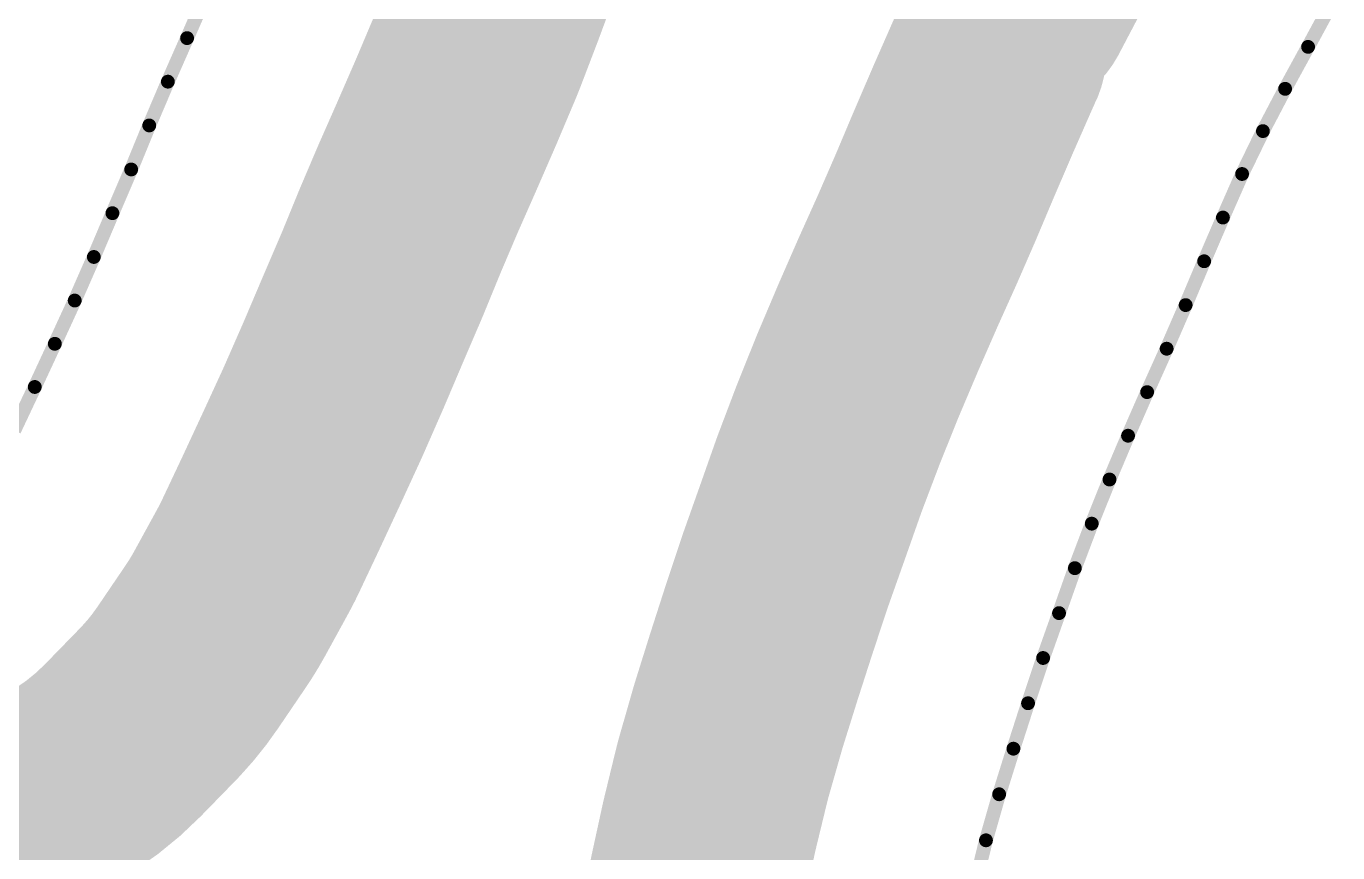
# Model space of a CAD drawing. Header units: inches. Extents: x 16 to 269, y 21 to 202.
# Drawn here: x 145.11 to 169.21, y 114.44 to 129.63 of the extents above; entities that cross this region are included whole.
import ezdxf

# ---------------------------------------------------------------- set-up
doc = ezdxf.new("R2010")
doc.units = ezdxf.units.IN
doc.layers.add('Edge-Cuts', color=9, linetype='Continuous')
doc.layers.add('F-Cu', color=1, linetype='Continuous')

msp = doc.modelspace()

# ---------------------------------------------------------------- linework, layer by layer
at = {"layer": 'Edge-Cuts', "const_width": 0.254}
for points in [[(148.06970894, 129.41138456), (148.41892846, 130.21302126)], [(168.66388924, 129.25111564), (169.08259808, 130.02407066)], [(147.71694104, 128.61122614), (148.06970894, 129.41138456)], [(168.24222384, 128.4796389), (168.66388924, 129.25111564)], [(147.37481828, 127.80692752), (147.71694104, 128.61122614)], [(167.83445478, 127.70254622), (168.24222384, 128.4796389)], [(147.04304602, 126.99789688), (147.37481828, 127.80692752)], [(167.4518241, 126.91451122), (167.83445478, 127.70254622)], [(146.69855598, 126.19448472), (147.04304602, 126.99789688)], [(167.09994266, 126.11405562), (167.4518241, 126.91451122)], [(146.3567304, 125.38989146), (146.69855598, 126.19448472)], [(166.75456616, 125.31094064), (167.09994266, 126.11405562)], [(146.00573542, 124.58914122), (146.3567304, 125.38989146)], [(166.41481068, 124.50545838), (166.75456616, 125.31094064)], [(145.64025482, 123.79430664), (146.00573542, 124.58914122)], [(166.0658858, 123.70382168), (166.41481068, 124.50545838)], [(145.27151794, 123.00065316), (145.64025482, 123.79430664)], [(165.70720478, 122.906028), (166.0658858, 123.70382168)], [(144.89509502, 122.20285948), (145.27151794, 123.00065316)], [(165.35680162, 122.10498312), (165.70720478, 122.906028)], [(165.0158625, 121.30009268), (165.35680162, 122.10498312)], [(164.68970872, 120.48899448), (165.0158625, 121.30009268)], [(164.37981602, 119.67109416), (164.68970872, 120.48899448)], [(164.08884886, 118.84520808), (164.37981602, 119.67109416)], [(163.79640342, 118.020211), (164.08884886, 118.84520808)], [(163.51962978, 117.18870898), (163.79640342, 118.020211)], [(163.2508419, 116.35365858), (163.51962978, 117.18870898)], [(162.98855642, 115.51594626), (163.2508419, 116.35365858)], [(162.74638012, 114.67025072), (162.98855642, 115.51594626)], [(162.53761752, 113.81035912), (162.74638012, 114.67025072)]]:
    msp.add_lwpolyline(points, dxfattribs=at)
at = {"layer": 'Edge-Cuts', "const_width": 0.127}
for points in [[(148.00620894, 129.41138456, 1), (148.13320894, 129.41138456, 1)], [(148.00620894, 129.41138456, 1), (148.13320894, 129.41138456, 1)], [(168.60038924, 129.25111564, 1), (168.72738924, 129.25111564, 1)], [(168.60038924, 129.25111564, 1), (168.72738924, 129.25111564, 1)], [(147.65344104, 128.61122614, 1), (147.78044104, 128.61122614, 1)], [(147.65344104, 128.61122614, 1), (147.78044104, 128.61122614, 1)], [(168.17872384, 128.4796389, 1), (168.30572384, 128.4796389, 1)], [(168.17872384, 128.4796389, 1), (168.30572384, 128.4796389, 1)], [(147.31131828, 127.80692752, 1), (147.43831828, 127.80692752, 1)], [(147.31131828, 127.80692752, 1), (147.43831828, 127.80692752, 1)], [(167.77095478, 127.70254622, 1), (167.89795478, 127.70254622, 1)], [(167.77095478, 127.70254622, 1), (167.89795478, 127.70254622, 1)], [(146.97954602, 126.99789688, 1), (147.10654602, 126.99789688, 1)], [(146.97954602, 126.99789688, 1), (147.10654602, 126.99789688, 1)], [(167.3883241, 126.91451122, 1), (167.5153241, 126.91451122, 1)], [(167.3883241, 126.91451122, 1), (167.5153241, 126.91451122, 1)], [(146.63505598, 126.19448472, 1), (146.76205598, 126.19448472, 1)], [(146.63505598, 126.19448472, 1), (146.76205598, 126.19448472, 1)], [(167.03644266, 126.11405562, 1), (167.16344266, 126.11405562, 1)], [(167.03644266, 126.11405562, 1), (167.16344266, 126.11405562, 1)], [(146.2932304, 125.38989146, 1), (146.4202304, 125.38989146, 1)], [(146.2932304, 125.38989146, 1), (146.4202304, 125.38989146, 1)], [(166.69106616, 125.31094064, 1), (166.81806616, 125.31094064, 1)], [(166.69106616, 125.31094064, 1), (166.81806616, 125.31094064, 1)], [(145.94223542, 124.58914122, 1), (146.06923542, 124.58914122, 1)], [(145.94223542, 124.58914122, 1), (146.06923542, 124.58914122, 1)], [(166.35131068, 124.50545838, 1), (166.47831068, 124.50545838, 1)], [(166.35131068, 124.50545838, 1), (166.47831068, 124.50545838, 1)], [(145.57675482, 123.79430664, 1), (145.70375482, 123.79430664, 1)], [(145.57675482, 123.79430664, 1), (145.70375482, 123.79430664, 1)], [(166.0023858, 123.70382168, 1), (166.1293858, 123.70382168, 1)], [(166.0023858, 123.70382168, 1), (166.1293858, 123.70382168, 1)], [(145.20801794, 123.00065316, 1), (145.33501794, 123.00065316, 1)], [(145.20801794, 123.00065316, 1), (145.33501794, 123.00065316, 1)], [(165.64370478, 122.906028, 1), (165.77070478, 122.906028, 1)], [(165.64370478, 122.906028, 1), (165.77070478, 122.906028, 1)], [(165.29330162, 122.10498312, 1), (165.42030162, 122.10498312, 1)], [(165.29330162, 122.10498312, 1), (165.42030162, 122.10498312, 1)], [(164.9523625, 121.30009268, 1), (165.0793625, 121.30009268, 1)], [(164.9523625, 121.30009268, 1), (165.0793625, 121.30009268, 1)], [(164.62620872, 120.48899448, 1), (164.75320872, 120.48899448, 1)], [(164.62620872, 120.48899448, 1), (164.75320872, 120.48899448, 1)], [(164.31631602, 119.67109416, 1), (164.44331602, 119.67109416, 1)], [(164.31631602, 119.67109416, 1), (164.44331602, 119.67109416, 1)], [(164.02534886, 118.84520808, 1), (164.15234886, 118.84520808, 1)], [(164.02534886, 118.84520808, 1), (164.15234886, 118.84520808, 1)], [(163.73290342, 118.020211, 1), (163.85990342, 118.020211, 1)], [(163.73290342, 118.020211, 1), (163.85990342, 118.020211, 1)], [(163.45612978, 117.18870898, 1), (163.58312978, 117.18870898, 1)], [(163.45612978, 117.18870898, 1), (163.58312978, 117.18870898, 1)], [(163.1873419, 116.35365858, 1), (163.3143419, 116.35365858, 1)], [(163.1873419, 116.35365858, 1), (163.3143419, 116.35365858, 1)], [(162.92505642, 115.51594626, 1), (163.05205642, 115.51594626, 1)], [(162.92505642, 115.51594626, 1), (163.05205642, 115.51594626, 1)], [(162.68288012, 114.67025072, 1), (162.80988012, 114.67025072, 1)], [(162.68288012, 114.67025072, 1), (162.80988012, 114.67025072, 1)]]:
    msp.add_lwpolyline(points, format="xyb", close=True, dxfattribs=at)
at = {"layer": 'F-Cu', "const_width": 3.99999962}
for points in [[(154.06426388, 130.9200709), (154.33908426, 131.66238336)], [(163.85621788, 130.88023354), (164.26952668, 131.63642202)], [(153.7622782, 130.10410098), (154.06426388, 130.9200709)], [(163.40891372, 130.02944784), (163.81628654, 130.80579122)], [(153.43111046, 129.2366859), (153.74202678, 130.05018948)], [(153.76225026, 130.10402478), (153.7622782, 130.10410098)], [(153.0243828, 128.26631954), (153.36472756, 129.071497)], [(162.52271026, 128.12622076), (162.87458408, 128.92666112)], [(152.65362154, 127.41448736), (153.00283344, 128.21610882)], [(162.16131144, 127.286258), (162.50490232, 128.08521754)], [(152.31544848, 126.64731338), (152.64319484, 127.39071804)], [(152.64319484, 127.39071804), (152.64327612, 127.39090092)], [(161.82777388, 126.4958354), (162.14597238, 127.2502027)], [(151.99718648, 125.89996156), (152.29531898, 126.60083392)], [(161.50286724, 125.74873504), (161.80985164, 126.45401176)], [(151.67085744, 125.1049568), (151.98024214, 125.85939522)], [(161.1487633, 124.96041048), (161.4834845, 125.70492512)], [(151.29897604, 124.23587802), (151.63685192, 125.02386222)], [(151.63685192, 125.02386222), (151.6368824, 125.02393588)], [(160.77818492, 124.11399866), (161.12539784, 124.90775882)], [(150.95536738, 123.42713694), (151.29543528, 124.2275773)], [(160.41187882, 123.2502742), (160.75150984, 124.05207346)], [(150.58510904, 122.58185796), (150.93609894, 123.3825955)], [(160.05217926, 122.35800522), (160.37541966, 123.1618568)], [(150.18300672, 121.70546652), (150.54848224, 122.50028586)], [(159.70418148, 121.4426197), (160.01407418, 122.26052764)], [(149.80599706, 120.89391112), (150.17472378, 121.68754682)], [(159.37684406, 120.5176406), (159.66393772, 121.33253102)], [(149.41805016, 120.07148706), (149.79181116, 120.86364194)], [(159.08522158, 119.69491936), (159.37328552, 120.5075568)], [(148.8501341, 119.01595704), (149.2784162, 119.79737026)], [(158.77695702, 118.77203322), (159.05089856, 119.59502878)], [(148.85000964, 119.01572844), (148.8501341, 119.01595704)], [(158.49151436, 117.8862006), (158.76012444, 118.72069728)], [(148.08350876, 117.84561648), (148.59867918, 118.60473612)], [(158.21799954, 117.01316196), (158.47829874, 117.84453698)], [(146.89641944, 116.5146895), (147.52332192, 117.15883604)], [(157.93959776, 116.04674276), (158.18177152, 116.89242814)], [(157.67967194, 114.99368416), (157.88667178, 115.84630882)], [(144.92016228, 115.18634316), (145.67884504, 115.59527554)], [(157.46500892, 114.01476054), (157.65127982, 114.870357)], [(157.27145076, 113.03687832), (157.4416206, 113.90206328)], [(157.0985174, 112.0516555), (157.2516794, 112.93083332)]]:
    msp.add_lwpolyline(points, dxfattribs=at)
at = {"layer": 'F-Cu', "const_width": 1.99999854}
for points in [[(153.06426334, 130.9200709, 1), (155.06426442, 130.9200709, 1)], [(153.06426334, 130.9200709, 1), (155.06426442, 130.9200709, 1)], [(162.816286, 130.80579122, 1), (164.81628708, 130.80579122, 1)], [(162.81628854, 130.80579122, 1), (164.81628962, 130.80579122, 1)], [(162.85621734, 130.88023354, 1), (164.85621842, 130.88023354, 1)], [(162.85621988, 130.88023354, 1), (164.85622096, 130.88023354, 1)], [(152.74202624, 130.05018948, 1), (154.74202732, 130.05018948, 1)], [(152.74202878, 130.05018948, 1), (154.74202986, 130.05018948, 1)], [(152.76224972, 130.10402478, 1), (154.7622508, 130.10402478, 1)], [(152.76224972, 130.10402478, 1), (154.7622508, 130.10402478, 1)], [(152.76227766, 130.10410098, 1), (154.76227874, 130.10410098, 1)], [(152.76227766, 130.10410098, 1), (154.76227874, 130.10410098, 1)], [(162.40891318, 130.02944784, 1), (164.40891426, 130.02944784, 1)], [(152.43110992, 129.2366859, 1), (154.431111, 129.2366859, 1)], [(152.43110992, 129.2366859, 1), (154.431111, 129.2366859, 1)], [(161.95400172, 129.09842354, 1), (163.9540028, 129.09842354, 1)], [(152.36472702, 129.071497, 1), (154.3647281, 129.071497, 1)], [(152.36472702, 129.071497, 1), (154.3647281, 129.071497, 1)], [(161.87458354, 128.92666112, 1), (163.87458462, 128.92666112, 1)], [(161.87458354, 128.92666112, 1), (163.87458462, 128.92666112, 1)], [(152.0028329, 128.21610882, 1), (154.00283398, 128.21610882, 1)], [(152.00283544, 128.21610882, 1), (154.00283652, 128.21610882, 1)], [(152.02438226, 128.26631954, 1), (154.02438334, 128.26631954, 1)], [(152.02438226, 128.26631954, 1), (154.02438334, 128.26631954, 1)], [(161.52270972, 128.12622076, 1), (163.5227108, 128.12622076, 1)], [(161.52270972, 128.12622076, 1), (163.5227108, 128.12622076, 1)], [(161.50490178, 128.08521754, 1), (163.50490286, 128.08521754, 1)], [(161.50490178, 128.08521754, 1), (163.50490286, 128.08521754, 1)], [(151.6431943, 127.39071804, 1), (153.64319538, 127.39071804, 1)], [(151.6431943, 127.39071804, 1), (153.64319538, 127.39071804, 1)], [(151.64327558, 127.39090092, 1), (153.64327666, 127.39090092, 1)], [(151.64327558, 127.39090092, 1), (153.64327666, 127.39090092, 1)], [(151.653621, 127.41448736, 1), (153.65362208, 127.41448736, 1)], [(151.653621, 127.41448736, 1), (153.65362208, 127.41448736, 1)], [(161.14597184, 127.2502027, 1), (163.14597292, 127.2502027, 1)], [(161.14597184, 127.2502027, 1), (163.14597292, 127.2502027, 1)], [(161.1613109, 127.286258, 1), (163.16131198, 127.286258, 1)], [(161.1613109, 127.286258, 1), (163.16131198, 127.286258, 1)], [(151.29531844, 126.60083392, 1), (153.29531952, 126.60083392, 1)], [(151.29531844, 126.60083392, 1), (153.29531952, 126.60083392, 1)], [(151.31544794, 126.64731338, 1), (153.31544902, 126.64731338, 1)], [(151.31545048, 126.64731338, 1), (153.31545156, 126.64731338, 1)], [(160.8098511, 126.45401176, 1), (162.80985218, 126.45401176, 1)], [(160.8098511, 126.45401176, 1), (162.80985218, 126.45401176, 1)], [(160.82777334, 126.4958354, 1), (162.82777442, 126.4958354, 1)], [(160.82777334, 126.4958354, 1), (162.82777442, 126.4958354, 1)], [(150.9802416, 125.85939522, 1), (152.98024268, 125.85939522, 1)], [(150.9802416, 125.85939522, 1), (152.98024268, 125.85939522, 1)], [(150.99718594, 125.89996156, 1), (152.99718702, 125.89996156, 1)], [(150.99718594, 125.89996156, 1), (152.99718702, 125.89996156, 1)], [(160.48348396, 125.70492512, 1), (162.48348504, 125.70492512, 1)], [(160.48348396, 125.70492512, 1), (162.48348504, 125.70492512, 1)], [(160.5028667, 125.74873504, 1), (162.50286778, 125.74873504, 1)], [(160.5028667, 125.74873504, 1), (162.50286778, 125.74873504, 1)], [(150.63685138, 125.02386222, 1), (152.63685246, 125.02386222, 1)], [(150.63685138, 125.02386222, 1), (152.63685246, 125.02386222, 1)], [(150.63688186, 125.02393588, 1), (152.63688294, 125.02393588, 1)], [(150.63688186, 125.02393588, 1), (152.63688294, 125.02393588, 1)], [(150.6708569, 125.1049568, 1), (152.67085798, 125.1049568, 1)], [(150.6708569, 125.1049568, 1), (152.67085798, 125.1049568, 1)], [(160.1253973, 124.90775882, 1), (162.12539838, 124.90775882, 1)], [(160.12539984, 124.90775882, 1), (162.12540092, 124.90775882, 1)], [(160.14876276, 124.96041048, 1), (162.14876384, 124.96041048, 1)], [(160.14876276, 124.96041048, 1), (162.14876384, 124.96041048, 1)], [(150.29543474, 124.2275773, 1), (152.29543582, 124.2275773, 1)], [(150.29543474, 124.2275773, 1), (152.29543582, 124.2275773, 1)], [(150.2989755, 124.23587802, 1), (152.29897658, 124.23587802, 1)], [(150.29897804, 124.23587802, 1), (152.29897912, 124.23587802, 1)], [(159.7515093, 124.05207346, 1), (161.75151038, 124.05207346, 1)], [(159.7515093, 124.05207346, 1), (161.75151038, 124.05207346, 1)], [(159.77818438, 124.11399866, 1), (161.77818546, 124.11399866, 1)], [(159.77818438, 124.11399866, 1), (161.77818546, 124.11399866, 1)], [(149.9360984, 123.3825955, 1), (151.93609948, 123.3825955, 1)], [(149.9360984, 123.3825955, 1), (151.93609948, 123.3825955, 1)], [(149.95536684, 123.42713694, 1), (151.95536792, 123.42713694, 1)], [(149.95536684, 123.42713694, 1), (151.95536792, 123.42713694, 1)], [(159.37541912, 123.1618568, 1), (161.3754202, 123.1618568, 1)], [(159.37541912, 123.1618568, 1), (161.3754202, 123.1618568, 1)], [(159.41187828, 123.2502742, 1), (161.41187936, 123.2502742, 1)], [(159.41187828, 123.2502742, 1), (161.41187936, 123.2502742, 1)], [(149.5851085, 122.58185796, 1), (151.58510958, 122.58185796, 1)], [(149.58511104, 122.58185796, 1), (151.58511212, 122.58185796, 1)], [(149.5484817, 122.50028586, 1), (151.54848278, 122.50028586, 1)], [(149.5484817, 122.50028586, 1), (151.54848278, 122.50028586, 1)], [(159.05217872, 122.35800522, 1), (161.0521798, 122.35800522, 1)], [(159.05218126, 122.35800522, 1), (161.05218234, 122.35800522, 1)], [(159.01407364, 122.26052764, 1), (161.01407472, 122.26052764, 1)], [(159.01407618, 122.26052764, 1), (161.01407726, 122.26052764, 1)], [(149.17472324, 121.68754682, 1), (151.17472432, 121.68754682, 1)], [(149.17472578, 121.68754682, 1), (151.17472686, 121.68754682, 1)], [(149.18300618, 121.70546652, 1), (151.18300726, 121.70546652, 1)], [(149.18300872, 121.70546652, 1), (151.1830098, 121.70546652, 1)], [(158.70418094, 121.4426197, 1), (160.70418202, 121.4426197, 1)], [(158.70418094, 121.4426197, 1), (160.70418202, 121.4426197, 1)], [(158.66393718, 121.33253102, 1), (160.66393826, 121.33253102, 1)], [(158.66393972, 121.33253102, 1), (160.6639408, 121.33253102, 1)], [(148.80599652, 120.89391112, 1), (150.8059976, 120.89391112, 1)], [(148.80599652, 120.89391112, 1), (150.8059976, 120.89391112, 1)], [(148.79181062, 120.86364194, 1), (150.7918117, 120.86364194, 1)], [(148.79181062, 120.86364194, 1), (150.7918117, 120.86364194, 1)], [(158.37328498, 120.5075568, 1), (160.37328606, 120.5075568, 1)], [(158.37328498, 120.5075568, 1), (160.37328606, 120.5075568, 1)], [(158.37684352, 120.5176406, 1), (160.3768446, 120.5176406, 1)], [(158.37684352, 120.5176406, 1), (160.3768446, 120.5176406, 1)], [(148.41804962, 120.07148706, 1), (150.4180507, 120.07148706, 1)], [(148.41805216, 120.07148706, 1), (150.41805324, 120.07148706, 1)], [(148.27841566, 119.79737026, 1), (150.27841674, 119.79737026, 1)], [(148.27841566, 119.79737026, 1), (150.27841674, 119.79737026, 1)], [(158.08522104, 119.69491936, 1), (160.08522212, 119.69491936, 1)], [(158.08522358, 119.69491936, 1), (160.08522466, 119.69491936, 1)], [(158.05089802, 119.59502878, 1), (160.0508991, 119.59502878, 1)], [(158.05089802, 119.59502878, 1), (160.0508991, 119.59502878, 1)], [(147.8500091, 119.01572844, 1), (149.85001018, 119.01572844, 1)], [(147.8500091, 119.01572844, 1), (149.85001018, 119.01572844, 1)], [(147.85013356, 119.01595704, 1), (149.85013464, 119.01595704, 1)], [(147.85013356, 119.01595704, 1), (149.85013464, 119.01595704, 1)], [(157.7601239, 118.72069728, 1), (159.76012498, 118.72069728, 1)], [(157.76012644, 118.72069728, 1), (159.76012752, 118.72069728, 1)], [(157.77695648, 118.77203322, 1), (159.77695756, 118.77203322, 1)], [(157.77695648, 118.77203322, 1), (159.77695756, 118.77203322, 1)], [(147.59867864, 118.60473612, 1), (149.59867972, 118.60473612, 1)], [(147.59867864, 118.60473612, 1), (149.59867972, 118.60473612, 1)], [(147.08350822, 117.84561648, 1), (149.0835093, 117.84561648, 1)], [(147.08350822, 117.84561648, 1), (149.0835093, 117.84561648, 1)], [(157.4782982, 117.84453698, 1), (159.47829928, 117.84453698, 1)], [(157.47830074, 117.84453698, 1), (159.47830182, 117.84453698, 1)], [(157.49151382, 117.8862006, 1), (159.4915149, 117.8862006, 1)], [(157.49151636, 117.8862006, 1), (159.49151744, 117.8862006, 1)], [(146.52332138, 117.15883604, 1), (148.52332246, 117.15883604, 1)], [(146.52332138, 117.15883604, 1), (148.52332246, 117.15883604, 1)], [(146.58831744, 117.22673532, 1), (148.58831852, 117.22673532, 1)], [(146.58831744, 117.22673532, 1), (148.58831852, 117.22673532, 1)], [(157.18177098, 116.89242814, 1), (159.18177206, 116.89242814, 1)], [(157.18177098, 116.89242814, 1), (159.18177206, 116.89242814, 1)], [(157.217999, 117.01316196, 1), (159.21800008, 117.01316196, 1)], [(157.217999, 117.01316196, 1), (159.21800008, 117.01316196, 1)], [(145.8964189, 116.5146895, 1), (147.89641998, 116.5146895, 1)], [(145.8964189, 116.5146895, 1), (147.89641998, 116.5146895, 1)], [(156.88667124, 115.84630882, 1), (158.88667232, 115.84630882, 1)], [(156.88667124, 115.84630882, 1), (158.88667232, 115.84630882, 1)], [(156.93959722, 116.04674276, 1), (158.9395983, 116.04674276, 1)], [(156.93959976, 116.04674276, 1), (158.93960084, 116.04674276, 1)], [(144.6788445, 115.59527554, 1), (146.67884558, 115.59527554, 1)], [(144.6788445, 115.59527554, 1), (146.67884558, 115.59527554, 1)], [(143.92016174, 115.1863457, 1), (145.92016282, 115.1863457, 1)], [(143.92016174, 115.18634316, 1), (145.92016282, 115.18634316, 1)], [(156.65127928, 114.870357, 1), (158.65128036, 114.870357, 1)], [(156.65128182, 114.870357, 1), (158.6512829, 114.870357, 1)], [(156.6796714, 114.99368416, 1), (158.67967248, 114.99368416, 1)], [(156.67967394, 114.99368416, 1), (158.67967502, 114.99368416, 1)], [(156.44162006, 113.90206328, 1), (158.44162114, 113.90206328, 1)], [(156.4416226, 113.90206328, 1), (158.44162368, 113.90206328, 1)], [(156.46500838, 114.01476054, 1), (158.46500946, 114.01476054, 1)], [(156.46501092, 114.01476054, 1), (158.465012, 114.01476054, 1)], [(156.27145022, 113.03687832, 1), (158.2714513, 113.03687832, 1)], [(156.27145022, 113.03687832, 1), (158.2714513, 113.03687832, 1)], [(156.25167886, 112.93083332, 1), (158.25167994, 112.93083332, 1)], [(156.25167886, 112.93083332, 1), (158.25167994, 112.93083332, 1)]]:
    msp.add_lwpolyline(points, format="xyb", close=True, dxfattribs=at)
at = {"layer": 'F-Cu', "const_width": 3.99999962}
for points in [[(163.81628908, 130.80579122, -0.0042238668531986), (163.85622042, 130.88023354)], [(153.76225026, 130.10402478, -0.0028754497511374), (153.74202932, 130.05018948)], [(153.43111046, 129.2366859, -0.008902119267821), (153.36472756, 129.071497)], [(162.87458408, 128.92666112, -0.0094625544040013), (162.95400226, 129.09842354)], [(153.0243828, 128.26631954, -0.0027320035610166), (153.00283598, 128.21610882)], [(162.50490232, 128.08521754, -0.0022351768417379), (162.52271026, 128.12622076)], [(152.65362154, 127.41448736, -0.001287723342724), (152.64327612, 127.39090092)], [(162.14597238, 127.2502027, -0.0019591342107525), (162.16131144, 127.286258)], [(152.29531898, 126.60083392, -0.0031657272362758), (152.31545102, 126.64731338)], [(161.82777388, 126.4958354, -0.0028438925416706), (161.80985164, 126.45401176)], [(151.98024214, 125.85939522, -0.0027477030636104), (151.99718648, 125.89996156)], [(161.50286724, 125.74873504, -0.0029941621712315), (161.4834845, 125.70492512)], [(151.67085744, 125.1049568, -0.0043928623469825), (151.6368824, 125.02393588)], [(161.12540038, 124.90775882, -0.0028801888146578), (161.1487633, 124.96041048)], [(151.29543528, 124.2275773, -0.0005640221644683), (151.29897858, 124.23587802)], [(160.75150984, 124.05207346, -0.0033713468112369), (160.77818492, 124.11399866)], [(150.95536738, 123.42713694, -0.0024265410913548), (150.93609894, 123.3825955)], [(160.37541966, 123.1618568, -0.0047820814470866), (160.41187882, 123.2502742)], [(150.58511158, 122.58185796, -0.00447097629851), (150.54848224, 122.50028586)], [(160.01407672, 122.26052764, -0.0052331793492496), (160.0521818, 122.35800522)], [(150.18300926, 121.70546652, -0.0009870711241822), (150.17472632, 121.68754682)], [(159.66394026, 121.33253102, -0.0058608910208734), (159.70418148, 121.4426197)], [(149.80599706, 120.89391112, -0.0016714284129559), (149.79181116, 120.86364194)], [(159.37684406, 120.5176406, -0.0006683303834084), (159.37328552, 120.5075568)], [(149.4180527, 120.07148706, -0.015385261258483), (149.2784162, 119.79737026)], [(159.05089856, 119.59502878, -0.0052812912425267), (159.08522412, 119.69491936)], [(148.85000964, 119.01572844, -0.0241014184863463), (148.59867918, 118.60473612)], [(158.76012698, 118.72069728, -0.0027012757772338), (158.77695702, 118.77203322)], [(148.08350876, 117.84561648, -0.0396928486735197), (147.58831798, 117.22673532)], [(158.47830128, 117.84453698, -0.0021854784637186), (158.4915169, 117.8862006)], [(147.58831798, 117.22673532, -0.0046997835221421), (147.52332192, 117.15883604)], [(158.18177152, 116.89242814, -0.0063028533769138), (158.21799954, 117.01316196)], [(146.89641944, 116.5146895, -0.0767349821972574), (145.67884504, 115.59527554)], [(157.88667178, 115.84630882, -0.0103663084478466), (157.9396003, 116.04674276)], [(144.92016228, 115.1863457, -0.0987934303166154), (143.0492948, 114.612928)], [(157.65128236, 114.870357, -0.006327908311331), (157.67967448, 114.99368416)], [(157.44162314, 113.90206328, -0.0057551181554053), (157.46501146, 114.01476054)], [(157.2516794, 112.93083332, -0.0053937745266996), (157.27145076, 113.03687832)]]:
    msp.add_lwpolyline(points, format="xyb", dxfattribs=at)

doc.saveas('drawing.dxf')
